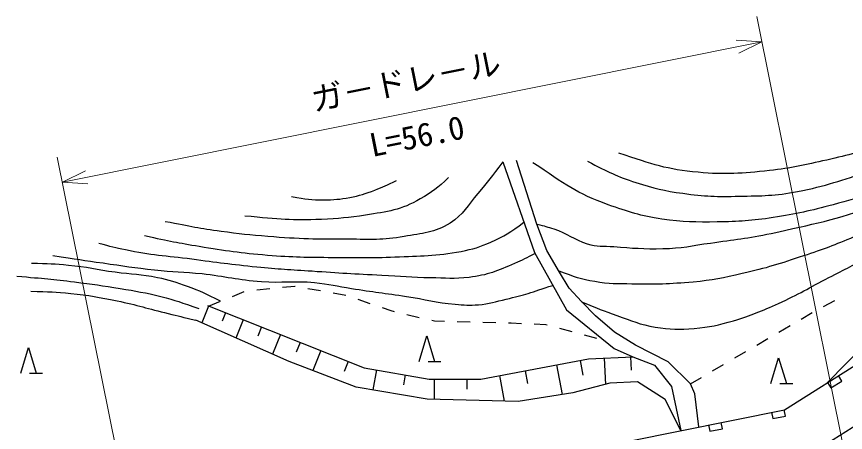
# Model space of a CAD drawing. Units: millimetres, scale not verified. Extents: x 0 to 700000, y -47500 to 447500.
# Drawn here: x 307434 to 372060, y 311028 to 343476 of the extents above; entities that cross this region are included whole.
import ezdxf
from ezdxf.enums import TextEntityAlignment as Align

# ---------------------------------------------------------------- set-up
doc = ezdxf.new("R2010")
doc.units = ezdxf.units.MM
doc.header["$LTSCALE"] = 1000
doc.layers.add('作業ﾚｲﾔ1', color=7, linetype='Continuous', lineweight=25)
doc.styles.add('@ＭＳ ゴシック', font='')
doc.styles.add('ＭＳ ゴシック', font='')
doc.styles.get('@ＭＳ ゴシック').set_extended_font_data('@MS Gothic')
doc.styles.get('ＭＳ ゴシック').set_extended_font_data('MS Gothic')

msp = doc.modelspace()

# ---------------------------------------------------------------- linework, layer by layer
at = {"layer": '作業ﾚｲﾔ1', "lineweight": 13}
for p, q in [((372241, 308183), (365143, 343476)), ((311006, 330548), (365537, 341515)), ((365537, 341515), (363541, 341642)), ((363745, 340627), (365537, 341515)), ((317710, 297215), (310611, 332508)), ((312798, 331436), (311006, 330548)), ((311006, 330548), (313002, 330421))]:
    msp.add_line(p, q, dxfattribs=at)
at = {"layer": '作業ﾚｲﾔ1'}
for p, q in [((348011, 327289), (346420, 332253)), ((345340, 332145), (347823, 325074)), ((348791, 325220), (348011, 327289)), ((347823, 325074), (350306, 320593)), ((349777, 323534), (348791, 325220)), ((350525, 322292), (349777, 323534)), ((324263, 321644), (325189, 322021)), ((326175, 322158), (327170, 322257)), ((328165, 322356), (329129, 322452)), ((329129, 322452), (329160, 322446)), ((330144, 322271), (331129, 322096)), ((332114, 321921), (333098, 321746)), ((351480, 321242), (350525, 322292)), ((322410, 320892), (323336, 321268)), ((334044, 321421), (334989, 321094)), ((352578, 320128), (351480, 321242)), ((370339, 320865), (371228, 321322)), ((322410, 320892), (321885, 319573)), ((322319, 320928), (334525, 316076)), ((335934, 320768), (336611, 320534)), ((350306, 320593), (354031, 317570)), ((323729, 320368), (323467, 319708)), ((336611, 320534), (336887, 320469)), ((337860, 320238), (338833, 320007)), ((354042, 318855), (352578, 320128)), ((368604, 319871), (369466, 320377)), ((328679, 316553), (321400, 319789)), ((325101, 319822), (324534, 318396)), ((326527, 319255), (326244, 318542)), ((339806, 319777), (340018, 319727)), ((340018, 319727), (340800, 319707)), ((341800, 319681), (342800, 319656)), ((343799, 319631), (344799, 319606)), ((345799, 319580), (345998, 319575)), ((345998, 319575), (346798, 319538)), ((347797, 319491), (348698, 319449)), ((348698, 319449), (348792, 319423)), ((366878, 318860), (367741, 319365)), ((370662, 314924), (375082, 319450)), ((328010, 318666), (327397, 317123)), ((349757, 319162), (350723, 318900)), ((351688, 318639), (352653, 318378)), ((355681, 317837), (354042, 318855)), ((329552, 318052), (329246, 317281)), ((338821, 316573), (339421, 318573)), ((339421, 318573), (340021, 316573)), ((365153, 317848), (366016, 318354)), ((307753, 315644), (308353, 317644)), ((308353, 317644), (308953, 315644)), ((331156, 317415), (330533, 315848)), ((354031, 317570), (355488, 316922)), ((358242, 316548), (355681, 317837)), ((363428, 316837), (364290, 317342)), ((343642, 315193), (352024, 316774)), ((352024, 316774), (355488, 316922)), ((353255, 316827), (353343, 314776)), ((355305, 316915), (355349, 315889)), ((355488, 316922), (357162, 316275)), ((366254, 314855), (366854, 316855)), ((366854, 316855), (367454, 314855)), ((367303, 312800), (374430, 317306)), ((333900, 314568), (328679, 316553)), ((333289, 316567), (332977, 315784)), ((334525, 316076), (339598, 315193)), ((339521, 316573), (340521, 316573)), ((349532, 316304), (349969, 313989)), ((351377, 316652), (351596, 315495)), ((357162, 316275), (358511, 314601)), ((359977, 314814), (358242, 316548)), ((361702, 315825), (362565, 316331)), ((308453, 315644), (309453, 315644)), ((335495, 315907), (335223, 314340)), ((337744, 315516), (337608, 314732)), ((345083, 315465), (345462, 313457)), ((347091, 315844), (347280, 314840)), ((371775, 315035), (371508, 315458)), ((339598, 315193), (343642, 315193)), ((340004, 315193), (340004, 313598)), ((342543, 315193), (342543, 314396)), ((353678, 314862), (350811, 314127)), ((355847, 314973), (353678, 314862)), ((357998, 313594), (355847, 314973)), ((359977, 314814), (360840, 315319)), ((360327, 314050), (359977, 314814)), ((366954, 314855), (367954, 314855)), ((370662, 314924), (370930, 314501)), ((370930, 314501), (371775, 315035)), ((339451, 313612), (333900, 314568)), ((350811, 314127), (346546, 313429)), ((358511, 314601), (359214, 311173)), ((346546, 313429), (339451, 313612)), ((359214, 311173), (357998, 313594)), ((360641, 311460), (360327, 314050)), ((376568, 313925), (368816, 309024)), ((322181, 303724), (367303, 312800)), ((367377, 312305), (367278, 312795)), ((366298, 312598), (366396, 312107)), ((366396, 312107), (367377, 312305)), ((361396, 311612), (361494, 311121)), ((362475, 311319), (362376, 311809)), ((361494, 311121), (362475, 311319))]:
    msp.add_line(p, q, dxfattribs=at)
for points, knots in [([(439437, 321803), (438295, 322477), (437954, 322668), (436966, 323148), (435789, 323720), (435106, 323998), (433868, 324424), (432612, 324856), (431892, 325048), (430612, 325403), (428430, 326007), (427153, 326140), (424986, 326792), (423639, 327198), (422870, 327395), (421570, 327931), (419597, 328744), (418493, 329215), (416605, 330209), (415491, 330795), (414871, 331136), (413803, 331803), (412169, 332823), (411245, 333387), (409681, 334513), (408657, 335250), (408095, 335681), (407130, 336495), (406298, 337196), (405867, 337632), (405103, 338408), (404445, 339076), (404213, 339591), (403486, 340184), (402710, 340818), (402244, 341192), (401300, 341528), (399997, 341992), (399172, 342103), (397792, 342006), (396479, 341914), (395787, 341491), (394604, 340913), (393349, 340300), (392777, 339725), (391598, 338977), (390251, 338123), (389489, 337657), (388136, 336813), (386749, 335949), (385998, 335420), (384583, 334604), (382865, 333614), (381899, 333061), (380119, 332190), (378889, 331588), (378210, 331221), (376930, 330732), (374688, 329877), (373419, 329412), (371100, 328796), (369297, 328318), (368275, 328074), (366431, 327794), (364737, 327538), (363771, 327477), (362058, 327453), (360374, 327429), (359420, 327438), (357753, 327681), (356077, 327924), (355157, 328224), (353563, 328796), (351089, 329685), (350221, 330387), (347687, 332076)], [0, 0, 0, 0, 1, 1, 1, 2, 2, 2, 3, 3, 3, 4, 4, 4, 5, 5, 5, 6, 6, 6, 7, 7, 7, 8, 8, 8, 9, 9, 9, 10, 10, 10, 11, 11, 11, 12, 12, 12, 13, 13, 13, 14, 14, 14, 15, 15, 15, 16, 16, 16, 17, 17, 17, 18, 18, 18, 19, 19, 19, 20, 20, 20, 21, 21, 21, 22, 22, 22, 23, 23, 23, 24, 24, 24, 25, 25, 25, 25]), ([(351946, 332190), (353637, 331321), (354191, 331023), (355726, 330527), (357125, 330076), (357938, 329890), (359393, 329685), (361087, 329445), (362056, 329419), (363766, 329457), (365551, 329496), (366568, 329487), (368321, 329821), (370556, 330248), (371759, 330716), (373924, 331416), (376811, 332349), (378438, 332875), (381212, 334103), (382835, 334822), (383714, 335305), (385220, 336244), (386674, 337150), (387440, 337734), (388819, 338749), (390217, 339779), (390668, 340143), (392326, 341482)], [0, 0, 0, 0, 1, 1, 1, 2, 2, 2, 3, 3, 3, 4, 4, 4, 5, 5, 5, 6, 6, 6, 7, 7, 7, 8, 8, 8, 9, 9, 9, 9]), ([(389867, 341255), (387564, 339406), (386881, 338792), (384765, 337519), (383346, 336666), (382558, 336152), (381030, 335515), (378755, 334567), (377423, 334173), (375063, 333465), (373335, 332947), (372359, 332678), (370599, 332281), (368869, 331891), (367898, 331649), (366135, 331461), (363976, 331231), (362740, 331126), (360578, 331325), (358098, 331552), (357109, 331920), (354383, 332828)], [0, 0, 0, 0, 1, 1, 1, 2, 2, 2, 3, 3, 3, 4, 4, 4, 5, 5, 5, 6, 6, 6, 7, 7, 7, 7]), ([(348017, 327272), (348630, 327131), (348814, 327069), (349316, 326908), (350377, 326565), (350863, 326092), (351923, 325745), (352697, 325492), (353184, 325588), (353996, 325525), (355490, 325411), (356331, 325339), (357829, 325368), (359287, 325397), (360092, 325604), (361536, 325808), (363393, 326071), (364446, 326163), (366279, 326562), (369493, 327262), (371316, 327629), (374416, 328730), (377801, 329933), (379587, 330899), (382835, 332437), (385141, 333528), (386429, 334151), (388678, 335358), (389956, 336044), (390602, 336560), (391913, 337180), (392931, 337662), (393543, 337841), (394615, 338185), (395891, 338595), (396582, 338977), (397913, 339128), (398877, 339237), (399438, 339193), (400395, 339034), (401325, 338879), (401849, 338709), (402688, 338280), (403534, 337847), (403898, 337423), (404667, 336866), (405407, 336330), (405821, 336030), (406552, 335484), (407492, 334782), (407980, 334337), (408940, 333662), (410150, 332810), (410858, 332375), (412113, 331588), (413282, 330855), (413943, 330450), (415160, 329798), (417172, 328719), (418321, 328143), (420437, 327285), (422110, 326606), (423126, 326445), (424867, 325965), (427288, 325297), (428700, 325137), (431118, 324457), (432433, 324088), (433162, 323850), (434448, 323389), (435426, 323039), (435976, 322831), (436898, 322353), (437587, 321996), (437829, 321854), (438614, 321354)], [0, 0, 0, 0, 1, 1, 1, 2, 2, 2, 3, 3, 3, 4, 4, 4, 5, 5, 5, 6, 6, 6, 7, 7, 7, 8, 8, 8, 9, 9, 9, 10, 10, 10, 11, 11, 11, 12, 12, 12, 13, 13, 13, 14, 14, 14, 15, 15, 15, 16, 16, 16, 17, 17, 17, 18, 18, 18, 19, 19, 19, 20, 20, 20, 21, 21, 21, 22, 22, 22, 23, 23, 23, 24, 24, 24, 25, 25, 25, 25]), ([(437434, 320711), (435693, 321448), (435192, 321644), (433726, 322164), (431735, 322871), (430572, 323121), (428542, 323703), (427295, 324062), (426582, 324213), (425338, 324583), (423992, 324984), (423236, 325208), (421914, 325683), (419745, 326460), (418530, 326903), (416416, 327819), (415187, 328351), (414505, 328666), (413306, 329264), (411941, 329945), (411202, 330378), (409851, 331086), (408271, 331913), (407392, 332389), (405798, 333191), (404921, 333632), (404448, 333925), (403536, 334290), (402683, 334632), (402194, 334806), (401306, 335044), (400337, 335304), (399790, 335464), (398793, 335578), (397293, 335749), (396430, 335833), (394929, 335672), (393390, 335507), (392534, 335281), (391065, 334793), (389846, 334388), (389246, 333952), (388081, 333410), (386632, 332737), (385819, 332363), (384374, 331683), (382984, 331028), (382220, 330628), (380824, 329986), (379042, 329167), (378021, 328761), (376238, 327944), (374855, 327312), (374120, 326871), (372719, 326279), (371210, 325642), (370348, 325316), (368792, 324803), (366949, 324195), (365913, 323843), (364017, 323421), (362535, 323090), (361698, 322893), (360185, 322761), (358326, 322599), (357276, 322568), (355410, 322604), (354279, 322626), (353634, 322595), (352520, 322792), (351402, 322990), (350974, 323149), (349732, 323611)], [0, 0, 0, 0, 1, 1, 1, 2, 2, 2, 3, 3, 3, 4, 4, 4, 5, 5, 5, 6, 6, 6, 7, 7, 7, 8, 8, 8, 9, 9, 9, 10, 10, 10, 11, 11, 11, 12, 12, 12, 13, 13, 13, 14, 14, 14, 15, 15, 15, 16, 16, 16, 17, 17, 17, 18, 18, 18, 19, 19, 19, 20, 20, 20, 21, 21, 21, 22, 22, 22, 23, 23, 23, 24, 24, 24, 24]), ([(351491, 321231), (352790, 320686), (353156, 320535), (354248, 320154), (355398, 319752), (356030, 319445), (357232, 319243), (358406, 319045), (359093, 319045), (360279, 319148), (361487, 319254), (362162, 319404), (363326, 319745), (364739, 320159), (365501, 320496), (366845, 321096), (368418, 321799), (369240, 322318), (370771, 323107), (372050, 323765), (372766, 324134), (374039, 324803), (376133, 325904), (377275, 326579), (379379, 327662), (380745, 328365), (381499, 328784), (382897, 329421), (384403, 330107), (385255, 330473), (386793, 331086), (387921, 331535), (388543, 331829), (389714, 332154), (390570, 332391), (391063, 332487), (391945, 332594), (393262, 332754), (394011, 332831), (395337, 332782), (396798, 332729), (397628, 332640), (399044, 332280), (400127, 332004), (400698, 331726), (401746, 331337), (403265, 330774), (404090, 330389), (405610, 329829), (407147, 329263), (408019, 328979), (409568, 328447), (410915, 327985), (411673, 327736), (413024, 327285), (414838, 326679), (415854, 326339), (417673, 325745), (419019, 325306), (419771, 325050), (421128, 324646), (423539, 323929), (424920, 323635), (427348, 322981), (429116, 322505), (430120, 322285), (431872, 321756), (432968, 321425), (433554, 321155), (434637, 320782), (435340, 320540), (435562, 320463), (436439, 320168)], [0, 0, 0, 0, 1, 1, 1, 2, 2, 2, 3, 3, 3, 4, 4, 4, 5, 5, 5, 6, 6, 6, 7, 7, 7, 8, 8, 8, 9, 9, 9, 10, 10, 10, 11, 11, 11, 12, 12, 12, 13, 13, 13, 14, 14, 14, 15, 15, 15, 16, 16, 16, 17, 17, 17, 18, 18, 18, 19, 19, 19, 20, 20, 20, 21, 21, 21, 22, 22, 22, 23, 23, 23, 24, 24, 24, 24]), ([(345340, 332145), (344455, 330952), (344202, 330611), (343405, 329683), (342597, 328741), (342280, 328029), (341232, 327365), (340000, 326583), (339080, 326585), (337646, 326314), (335990, 326001), (335022, 326103), (333337, 326097), (330874, 326088), (329490, 326123), (327035, 326314), (325602, 326426), (324801, 326518), (323377, 326713), (321669, 326947), (321099, 327067), (319030, 327473)], [0, 0, 0, 0, 1, 1, 1, 2, 2, 2, 3, 3, 3, 4, 4, 4, 5, 5, 5, 6, 6, 6, 7, 7, 7, 7]), ([(341123, 330914), (340241, 330078), (339848, 329793), (338914, 329248), (337410, 328370), (336358, 328265), (334640, 327980), (333309, 327760), (332548, 327725), (331200, 327654), (328867, 327533), (328009, 327667), (325224, 327908)], [0, 0, 0, 0, 1, 1, 1, 2, 2, 2, 3, 3, 3, 4, 4, 4, 4]), ([(328882, 329429), (330023, 329243), (330400, 329166), (331381, 329176), (332176, 329184), (332626, 329215), (333409, 329357), (334193, 329499), (334619, 329656), (335365, 329936), (336046, 330192), (336286, 330307), (337067, 330697)], [0, 0, 0, 0, 1, 1, 1, 2, 2, 2, 3, 3, 3, 4, 4, 4, 4]), ([(317401, 326387), (319434, 325947), (319997, 325835), (321674, 325554), (323742, 325207), (324909, 325042), (326998, 324866), (328987, 324698), (330109, 324713), (332105, 324685), (333986, 324658), (335042, 324650), (336922, 324721), (338951, 324797), (340105, 324786), (342101, 325155), (343034, 325328), (343546, 325509), (344419, 325880), (345500, 326339), (345883, 326639), (346996, 327428)], [0, 0, 0, 0, 1, 1, 1, 2, 2, 2, 3, 3, 3, 4, 4, 4, 5, 5, 5, 6, 6, 6, 7, 7, 7, 7]), ([(347864, 325000), (347142, 324598), (346903, 324494), (346266, 324214), (344939, 323629), (344157, 323298), (342717, 323127), (341551, 322989), (340885, 323072), (339711, 323091), (338224, 323116), (337393, 323192), (335908, 323272), (333785, 323386), (332596, 323452), (330475, 323598), (328791, 323714), (327845, 323756), (326165, 323924), (324180, 324122), (323073, 324279), (321095, 324540), (319070, 324807), (317910, 324824), (315916, 325264), (315105, 325443), (314818, 325500), (313851, 325771)], [0, 0, 0, 0, 1, 1, 1, 2, 2, 2, 3, 3, 3, 4, 4, 4, 5, 5, 5, 6, 6, 6, 7, 7, 7, 8, 8, 8, 9, 9, 9, 9]), ([(310266, 324829), (312164, 324540), (312648, 324467), (314177, 324250), (315746, 324028), (316622, 323878), (318197, 323707), (319636, 323550), (320453, 323572), (321892, 323417), (323708, 323222), (324706, 322935), (326528, 322801), (328136, 322683), (329051, 322881), (330656, 322729), (331798, 322621), (332421, 322433), (333554, 322258), (335221, 322000), (336160, 321896), (337828, 321642), (339315, 321416), (340132, 321165), (341630, 321027), (342335, 320962), (342736, 320931), (343441, 320990), (344304, 321063), (344771, 321231), (345614, 321425), (347057, 321757), (347541, 321943), (349247, 322505)], [0, 0, 0, 0, 1, 1, 1, 2, 2, 2, 3, 3, 3, 4, 4, 4, 5, 5, 5, 6, 6, 6, 7, 7, 7, 8, 8, 8, 9, 9, 9, 10, 10, 10, 11, 11, 11, 11]), ([(323336, 321268), (322155, 321852), (321799, 322038), (320764, 322409), (319866, 322731), (319355, 322903), (318421, 323100), (317148, 323368), (316405, 323343), (315116, 323521), (313694, 323717), (312910, 323932), (311480, 324062), (310357, 324164), (309963, 324182), (308596, 324212)], [0, 0, 0, 0, 1, 1, 1, 2, 2, 2, 3, 3, 3, 4, 4, 4, 5, 5, 5, 5]), ([(307454, 323220), (309625, 323034), (310206, 322991), (311961, 322770), (313349, 322595), (314127, 322491), (315507, 322259), (316757, 322048), (317464, 321946), (318691, 321628), (319859, 321325), (320265, 321184), (321636, 320696)], [0, 0, 0, 0, 1, 1, 1, 2, 2, 2, 3, 3, 3, 4, 4, 4, 4]), ([(308536, 322049), (310015, 322010), (310444, 321991), (311661, 321868), (313079, 321725), (313870, 321588), (315266, 321297), (316841, 320970), (317700, 320687), (319262, 320306), (320097, 320102), (320359, 320038), (321400, 319789)], [0, 0, 0, 0, 1, 1, 1, 2, 2, 2, 3, 3, 3, 4, 4, 4, 4]), ([(285150, 311935), (289128, 310458), (290429, 309777), (294006, 309274), (295517, 309061), (296373, 309013), (297896, 308915), (301647, 308674), (303774, 309239), (307519, 308915), (309170, 308773), (310100, 308667), (311716, 308301), (313239, 307956), (313787, 307769), (315543, 307149)], [0, 0, 0, 0, 1, 1, 1, 2, 2, 2, 3, 3, 3, 4, 4, 4, 5, 5, 5, 5])]:
    msp.add_open_spline(points, degree=3, knots=knots, dxfattribs=at)

# ---------------------------------------------------------------- texts
at = {"layer": '作業ﾚｲﾔ1', "style": 'ＭＳ ゴシック'}
msp.add_text('ガ－ドレ－ル', height=1833, rotation=11.372, dxfattribs=at).set_placement((338074, 337012), align=Align.BOTTOM_CENTER)
at = {"layer": '作業ﾚｲﾔ1', "style": '@ＭＳ ゴシック'}
msp.add_text('L=56.0', height=1833, rotation=11.372, dxfattribs=at).set_placement((338469, 335051), align=Align.TOP_CENTER)

doc.saveas('drawing.dxf')
